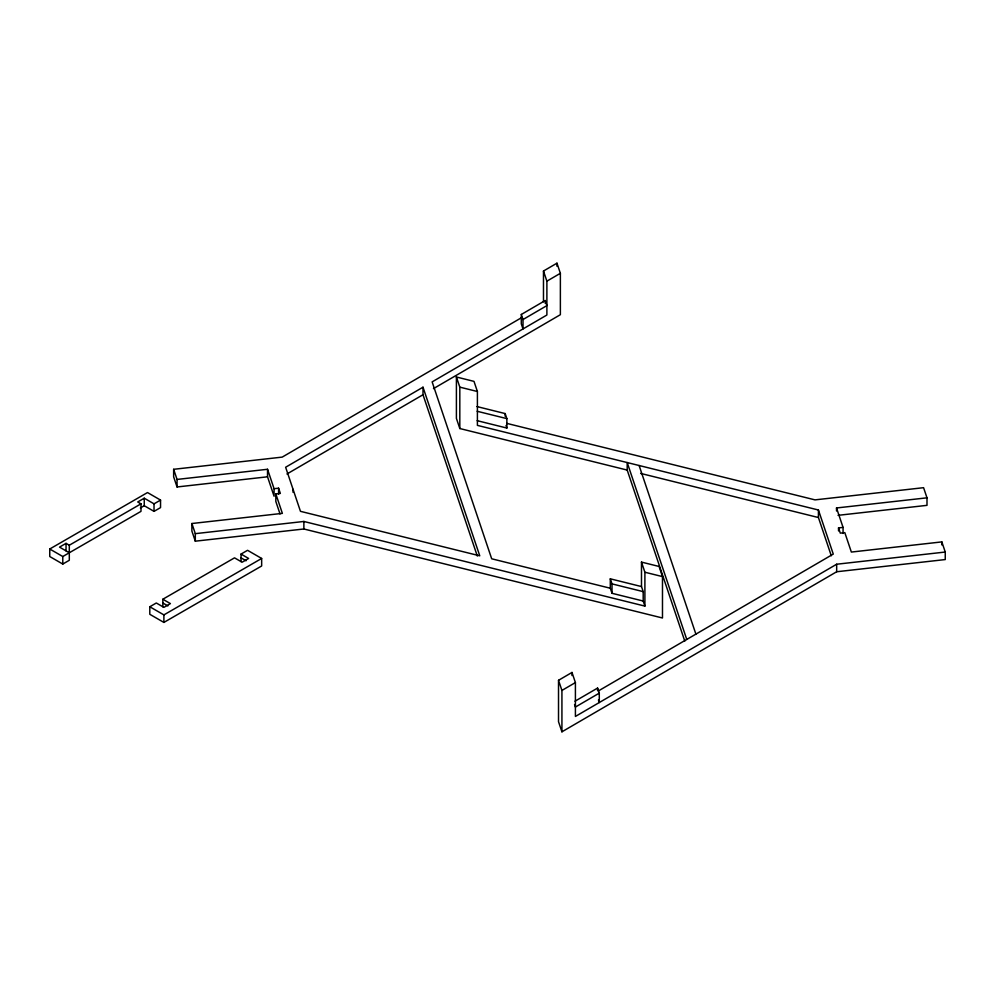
<?xml version="1.0" encoding="UTF-8"?>
<svg xmlns="http://www.w3.org/2000/svg" width="995" height="995" viewBox="0 0 995 995"><rect width="100%" height="100%" fill="white"/><g stroke="black" fill="none" stroke-linecap="round" stroke-linejoin="round"><path stroke-width="1.49" d="M543.481 301.808L543.481 271.026L556.964 263.177L560.372 273.302L560.372 314.694L433.459 388.635M522.052 317.38L282.207 457.115L173.64 469.304L177.048 479.428L267.531 469.279L274.073 488.707L278.588 488.197L280.354 493.421L275.826 493.93L282.369 513.37L191.886 523.519L195.306 533.656L303.873 521.467L644.897 606.104L643.193 601.03L612.012 593.294L610.308 588.232L491.692 558.792L432.128 381.893L546.889 315.017L546.889 281.162L560.372 273.302M521.305 314.47L545.185 300.552L546.889 305.614L523.009 319.532L523.009 328.935L521.305 323.872L521.305 314.47L523.009 319.532M422.999 387.204L285.627 467.252L300.465 511.33L479.764 555.832L422.999 387.204L422.999 394.741L477.301 556.031M286.958 473.993L422.999 394.741M558.518 680.306L571.988 672.446L575.408 682.582L575.408 716.45L836.671 564.227L945.25 552.038L945.25 559.563L836.671 571.752L561.926 731.822L558.518 721.698L558.518 680.306L561.926 690.43L561.926 731.822M561.926 690.43L575.408 682.582M575.023 701.201L597.585 688.067L599.288 693.129L599.288 702.532L598.43 700.007M598.679 690.766L833.263 554.091L818.425 510.012L477.401 425.375L477.401 391.508L473.993 381.371L456.406 377.005L456.406 418.397L459.814 428.534L627.198 470.075L684.796 641.128M599.288 693.129L575.408 707.047L574.55 704.51M49.75 549.004L62.784 556.528L140.992 511.368L140.992 503.843L69.302 545.235L69.302 560.284L62.784 564.053L49.75 556.528L49.75 549.004L147.509 492.55L160.543 500.087L160.543 507.612L154.026 511.368L144.25 505.721L140.345 507.985M69.302 545.235L66.043 543.357L59.526 547.113L69.302 552.76M160.543 500.087L154.026 503.843L144.25 498.196L137.733 501.965L140.992 503.843M241.039 561.603L241.039 554.078L247.556 550.31L261.66 558.456L261.66 565.981L163.889 622.422L149.797 614.288L149.797 606.763L156.315 602.995L163.889 607.373L170.406 603.604L162.832 599.239L162.832 606.763M162.832 599.239L234.521 557.847L242.108 562.212L248.626 558.456L241.039 554.078M149.797 606.763L163.889 614.898L261.66 558.456M173.64 469.304L173.64 476.829L177.048 486.965L267.531 476.804L274.073 496.231L274.073 488.707M191.886 523.519L191.886 531.044L195.306 541.18L303.873 528.992L662.483 617.994L662.483 576.602L659.076 566.466L641.489 562.1L641.489 586.565L643.193 591.627L643.193 601.03M836.521 510.982L836.521 507.972L926.992 497.823L926.992 505.348L838.051 515.335M838.536 530.92L838.536 527.91L843.063 527.412L843.063 533.432M945.25 552.038L941.842 541.902L851.359 552.063L844.817 532.636L840.29 533.133L838.536 527.91M456.406 377.005L459.814 387.142L477.401 391.508M476.966 406.569L505.161 413.572L506.865 418.634L506.865 428.049L477.177 420.674M477.177 411.271L506.865 418.634M506.666 423.348L815.004 499.876L923.584 487.687L926.992 497.823M640.618 473.409L818.425 517.537L831.285 555.745M641.489 562.1L644.897 572.237L662.483 576.602M610.308 588.232L610.308 578.829L641.489 586.565M610.308 578.829L612.012 583.891L643.193 591.627M241.039 557.847L246.088 560.757M162.832 602.995L167.881 605.918M836.521 507.972L843.063 527.412M639.113 465.511L695.891 634.126M686.761 639.449L627.198 462.551L627.198 470.075M543.481 271.026L546.889 281.162M506.02 425.512L506.865 428.049M280.03 513.955L275.826 501.455L275.826 493.93M941.842 541.902L941.842 544.912M836.671 564.227L836.671 571.752M818.425 510.012L818.425 517.537M644.897 572.237L644.897 606.104M612.012 583.891L612.012 593.294M597.585 688.067L597.585 690.754M571.988 672.446L571.988 675.53M556.964 263.177L556.964 266.25M545.185 300.552L545.185 303.239M505.161 413.572L505.161 416.258M459.814 387.142L459.814 428.534M303.873 521.467L303.873 528.992M293.04 489.291L293.04 492.301M278.588 488.197L278.588 494.229M267.531 469.279L267.531 476.804M195.306 533.656L195.306 541.18M177.048 479.428L177.048 486.965M163.889 614.898L163.889 622.422M154.026 503.843L154.026 511.368M144.25 498.196L144.25 505.721M66.043 543.357L66.043 550.882M62.784 556.528L62.784 564.053"/></g></svg>
